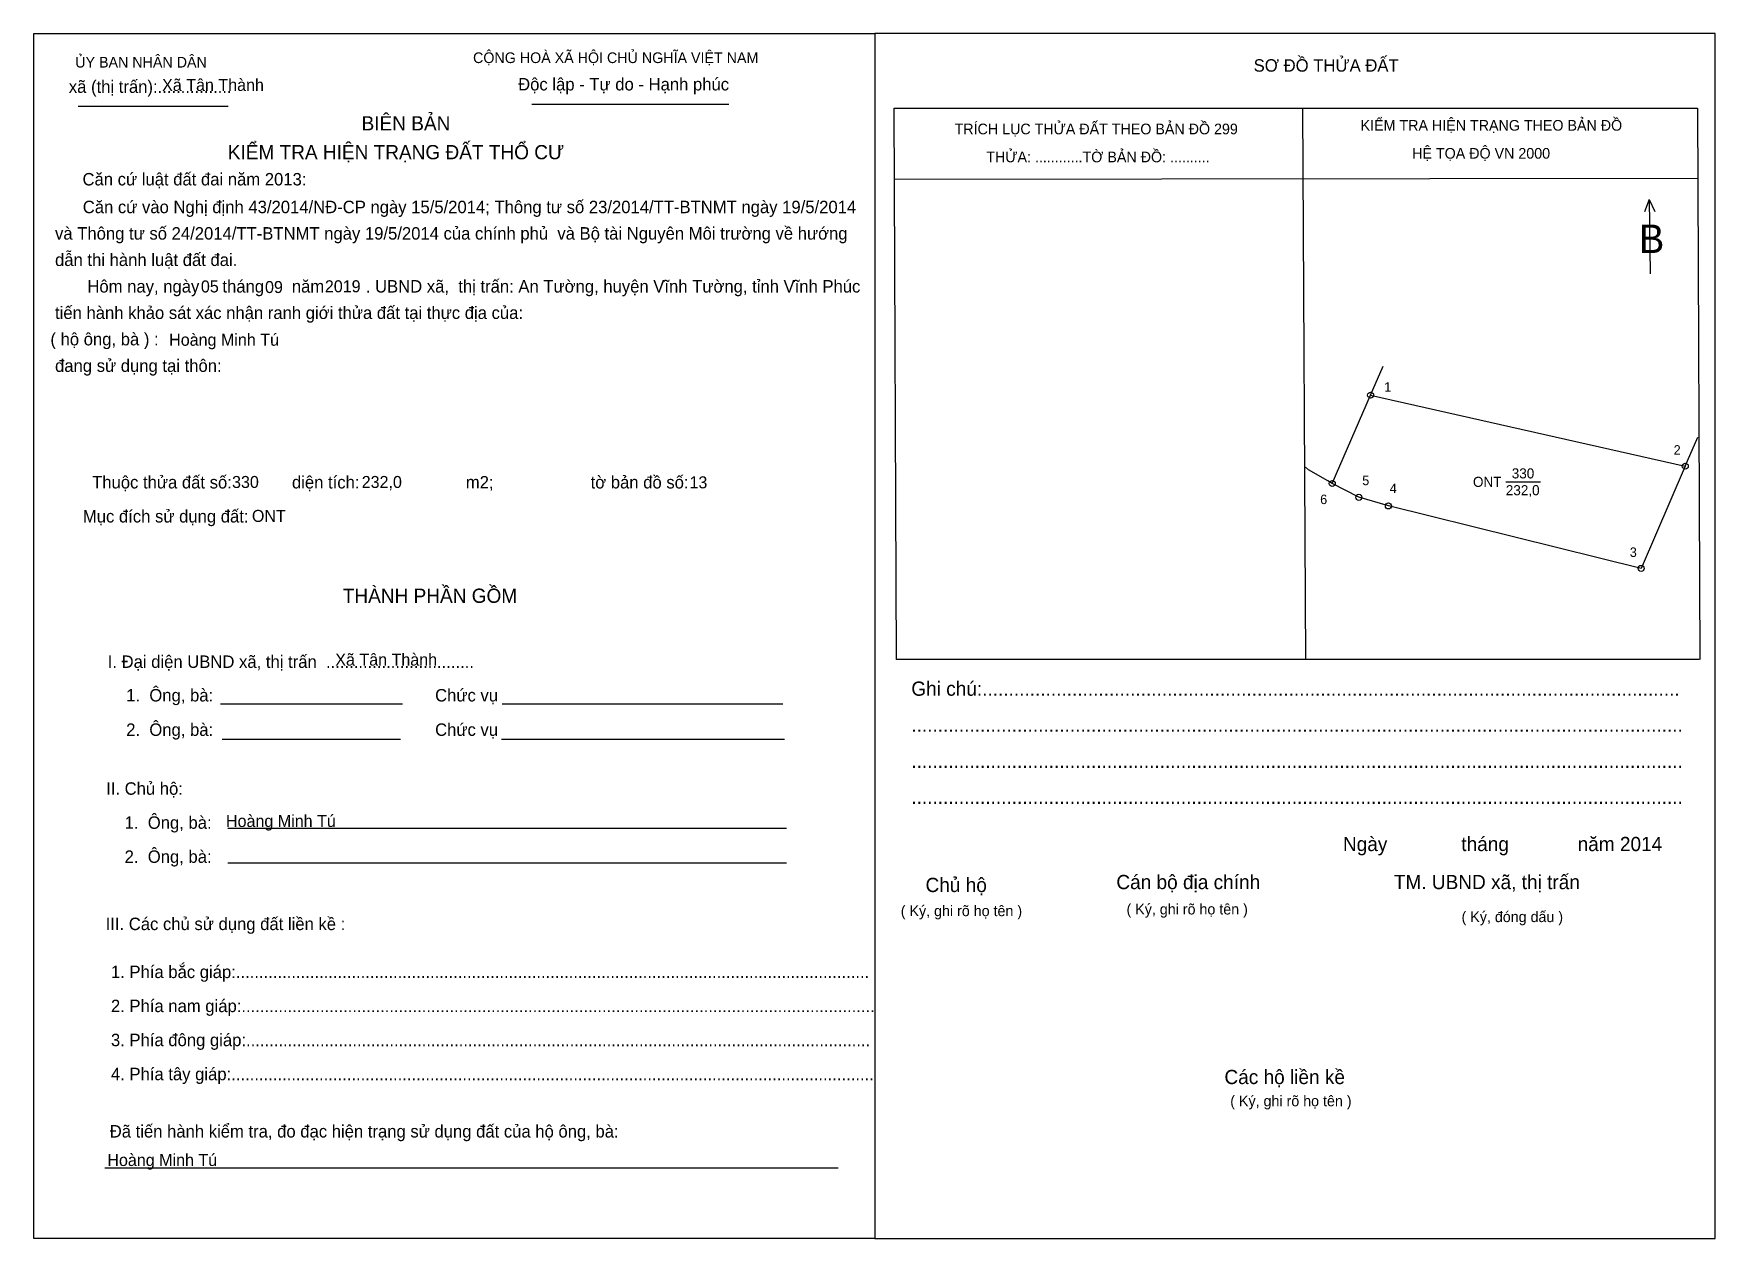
# Model space of a CAD drawing. Extents: x 540477 to 540616, y 1835250 to 1835350.
import ezdxf

# ---------------------------------------------------------------- set-up
doc = ezdxf.new("R2010")
doc.units = 0
for name, color, linetype in [('bbhtNoiDung', 7, 'Continuous'), ('bbhtTemplate', 7, 'Continuous'), ('CanhThua', 7, 'Continuous'), ('MocDinhThua', 7, 'Continuous'), ('NhanDiaChinhThua', 7, 'Continuous'), ('RauThua', 7, 'Continuous'), ('SoHieuDinhThua', 7, 'Continuous')]:
    doc.layers.add(name, color=color, linetype=linetype)

msp = doc.modelspace()

# ---------------------------------------------------------------- linework, layer by layer
at = {"layer": 'bbhtTemplate'}
for p, q in [((540480.49, 1835343.88), (540492.89, 1835343.88)), ((540517.93, 1835344.04), (540534.19, 1835344.04)), ((540581.54, 1835343.71), (540581.78, 1835298.21)), ((540547.84, 1835337.86), (540614.13, 1835337.93)), ((540610.16, 1835336.18), (540609.77, 1835335.15)), ((540610.16, 1835336.18), (540610.62, 1835335.19)), ((540610.16, 1835336.18), (540610.23, 1835330.03)), ((540492.26, 1835294.54), (540507.26, 1835294.54)), ((540515.49, 1835294.54), (540538.65, 1835294.54)), ((540492.39, 1835291.63), (540507.09, 1835291.63)), ((540515.45, 1835291.63), (540538.78, 1835291.63)), ((540492.85, 1835284.27), (540538.95, 1835284.27)), ((540492.85, 1835281.42), (540538.95, 1835281.42)), ((540482.71, 1835256.24), (540543.21, 1835256.24))]:
    msp.add_line(p, q, dxfattribs=at)
for points in [[(540476.83, 1835250.43), (540476.83, 1835349.86), (540546.25, 1835349.86), (540546.25, 1835250.43)], [(540615.61, 1835250.43), (540615.61, 1835349.86), (540546.25, 1835349.86), (540546.25, 1835250.43)]]:
    msp.add_lwpolyline(points, close=True, dxfattribs=at)
for points in [[(540548.04, 1835298.21), (540547.84, 1835343.71), (540614.13, 1835343.71), (540614.33, 1835298.21)], [(540614.29, 1835298.21), (540548, 1835298.21)]]:
    msp.add_lwpolyline(points, dxfattribs=at)
at = {"layer": 'CanhThua'}
for p, q in [((540584, 1835312.73), (540587.16, 1835320.02)), ((540587.16, 1835320.02), (540613.13, 1835314.16)), ((540613.13, 1835314.16), (540609.49, 1835305.72)), ((540586.19, 1835311.59), (540584, 1835312.73)), ((540588.63, 1835310.88), (540586.19, 1835311.59)), ((540609.49, 1835305.72), (540588.63, 1835310.88))]:
    msp.add_line(p, q, dxfattribs=at)
at = {"layer": 'MocDinhThua'}
for centre in [(540587.16, 1835320.02), (540613.13, 1835314.16), (540584, 1835312.73), (540586.19, 1835311.59), (540588.63, 1835310.88), (540609.49, 1835305.72)]:
    msp.add_circle(centre, 0.25, dxfattribs=at)
at = {"layer": 'NhanDiaChinhThua'}
msp.add_line((540598.32, 1835312.87), (540601.18, 1835312.87), dxfattribs=at)
at = {"layer": 'RauThua'}
for p, q in [((540587.16, 1835320.02), (540588.2, 1835322.41)), ((540613.13, 1835314.16), (540614.16, 1835316.55)), ((540582.05, 1835313.87), (540581.78, 1835314.08)), ((540583.62, 1835312.95), (540582.05, 1835313.87)), ((540584, 1835312.73), (540583.62, 1835312.95))]:
    msp.add_line(p, q, dxfattribs=at)

# ---------------------------------------------------------------- texts
at = {"layer": 'bbhtNoiDung'}
for s, height, p in [('Xã Tân Thành', 0.9913, (540487.43, 1835345.13)), ('05', 0.991, (540490.63, 1835328.5)), ('09', 0.991, (540495.92, 1835328.45)), ('2019', 0.991, (540500.86, 1835328.51)), ('Hoàng Minh Tú', 0.9913, (540488.01, 1835324.1)), ('330', 0.991, (540493.2, 1835312.36)), ('232,0', 0.991, (540503.9, 1835312.36)), ('13', 0.991, (540530.95, 1835312.33)), ('ONT', 0.991, (540494.84, 1835309.56)), ('Xã Tân Thành', 0.9913, (540501.72, 1835297.7)), ('Hoàng Minh Tú', 0.9913, (540492.7, 1835284.38)), ('Hoàng Minh Tú', 0.9913, (540482.91, 1835256.4))]:
    msp.add_text(s, height=height, dxfattribs=at).set_placement(p)
at = {"layer": 'bbhtTemplate'}
for s, height, p in [('CỘNG HOÀ XÃ HỘI CHỦ NGHĨA VIỆT NAM', 0.8803, (540513.09, 1835347.43)), ('ỦY BAN NHÂN DÂN', 0.8803, (540480.26, 1835347.06)), ('SƠ ĐỒ THỬA ĐẤT', 1.027, (540577.51, 1835346.72)), ('xã (thị trấn):................', 1.027, (540479.73, 1835344.97)), ('Độc lập - Tự do - Hạnh phúc', 1.027, (540516.81, 1835345.17)), ('BIÊN BẢN', 1.174, (540503.89, 1835341.87)), ('KIỂM TRA HIỆN TRẠNG THEO BẢN ĐỒ', 0.8803, (540586.34, 1835341.85)), ('TRÍCH LỤC THỬA ĐẤT THEO BẢN ĐỒ 299', 0.8803, (540552.83, 1835341.55)), ('KIỂM TRA HIỆN TRẠNG ĐẤT THỔ CƯ', 1.1738, (540492.85, 1835339.49)), ('        THỬA: ............TỜ BẢN ĐỒ: ..........', 0.8803, (540552.83, 1835339.24)), ('             HỆ TỌA ĐỘ VN 2000', 0.8803, (540586.34, 1835339.54)), ('Căn cứ luật đất đai năm 2013:', 1.027, (540480.86, 1835337.33)), ('       Căn cứ vào Nghị định 43/2014/NĐ-CP ngày 15/5/2014; Thông tư số 23/2014/TT-BTNMT ngày 19/5/2014', 1.02698, (540478.21, 1835335.04)), (' và Thông tư số 24/2014/TT-BTNMT ngày 19/5/2014 của chính phủ  và Bộ tài Nguyên Môi trường về hướng', 1.027, (540478.21, 1835332.86)), ('B', 2.35, (540609.3, 1835331.75)), (' dẫn thi hành luật đất đai.', 1.027, (540478.21, 1835330.68)), ('        Hôm nay, ngày     tháng      năm         . UBND xã,  thị trấn: An Tường, huyện Vĩnh Tường, tỉnh Vĩnh Phúc', 1.02698, (540478.21, 1835328.49)), (' tiến hành khảo sát xác nhận ranh giới thửa đất tại thực địa của:', 1.027, (540478.21, 1835326.31)), ('( hộ ông, bà ) :', 1.027, (540478.21, 1835324.13)), (' đang sử dụng tại thôn:', 1.027, (540478.21, 1835321.94)), ('  Thuộc thửa đất số:             diện tích:                       m2;                     tờ bản đồ số:', 1.02698, (540480.89, 1835312.32)), ('Mục đích sử dụng đất:', 1.027, (540480.89, 1835309.51)), ('THÀNH PHẦN GỒM', 1.1738, (540502.34, 1835302.88)), ('I. Đại diện UBND xã, thị trấn  ................................', 1.027, (540482.94, 1835297.51)), ('    1.  Ông, bà:                                                Chức vụ', 1.027, (540482.94, 1835294.74)), ('Ghi chú:....................................................................................................................................', 1.17381, (540549.26, 1835295.21)), ('    2.  Ông, bà:                                                Chức vụ', 1.027, (540482.94, 1835291.9)), ('..................................................................................................................................................', 1.17381, (540549.26, 1835292.24)), ('..................................................................................................................................................', 1.17381, (540549.26, 1835289.26)), ('II. Chủ hộ:', 1.027, (540482.81, 1835287.04)), ('..................................................................................................................................................', 1.17381, (540549.26, 1835286.29)), ('    1.  Ông, bà:', 1.027, (540482.81, 1835284.23)), ('Ngày              tháng             năm 2014', 1.1738, (540584.88, 1835282.39)), ('    2.  Ông, bà:', 1.027, (540482.81, 1835281.42)), ('Cán bộ địa chính', 1.1738, (540566.18, 1835279.25)), ('TM. UBND xã, thị trấn', 1.1738, (540589.08, 1835279.25)), ('Chủ hộ', 1.174, (540550.43, 1835279.01)), ('( Ký, ghi rõ họ tên )', 0.8803, (540548.39, 1835277.02)), ('( Ký, ghi rõ họ tên )', 0.8803, (540567.02, 1835277.16)), ('III. Các chủ sử dụng đất liền kề :', 1.027, (540482.77, 1835275.87)), ('( Ký, đóng dấu )', 0.8803, (540594.67, 1835276.53)), ('    1. Phía bắc giáp:.........................................................................................................................................', 1.02698, (540481.68, 1835271.91)), ('    2. Phía nam giáp:.........................................................................................................................................', 1.02698, (540481.68, 1835269.1)), ('    3. Phía đông giáp:.......................................................................................................................................', 1.02698, (540481.68, 1835266.29)), ('    4. Phía tây giáp:...........................................................................................................................................', 1.02698, (540481.68, 1835263.48)), ('Các hộ liền kề', 1.1738, (540575.1, 1835263.16)), ('( Ký, ghi rõ họ tên )', 0.8803, (540575.58, 1835261.33)), ('    Đã tiến hành kiểm tra, đo đạc hiện trạng sử dụng đất của hộ ông, bà:', 1.027, (540481.58, 1835258.75))]:
    msp.add_text(s, height=height, dxfattribs=at).set_placement(p)
at = {"layer": 'NhanDiaChinhThua'}
for s, p in [('330', (540598.81, 1835313.15)), ('ONT', (540595.61, 1835312.45)), ('232,0', (540598.32, 1835311.76))]:
    msp.add_text(s, height=0.833, dxfattribs=at).set_placement(p)
at = {"layer": 'SoHieuDinhThua'}
for s, p in [('1', (540588.29, 1835320.31)), ('2', (540612.17, 1835315.11)), ('5', (540586.47, 1835312.59)), ('4', (540588.74, 1835311.94)), ('6', (540583, 1835311.03)), ('3', (540608.55, 1835306.67))]:
    msp.add_text(s, height=0.781, dxfattribs=at).set_placement(p)

doc.saveas('drawing.dxf')
